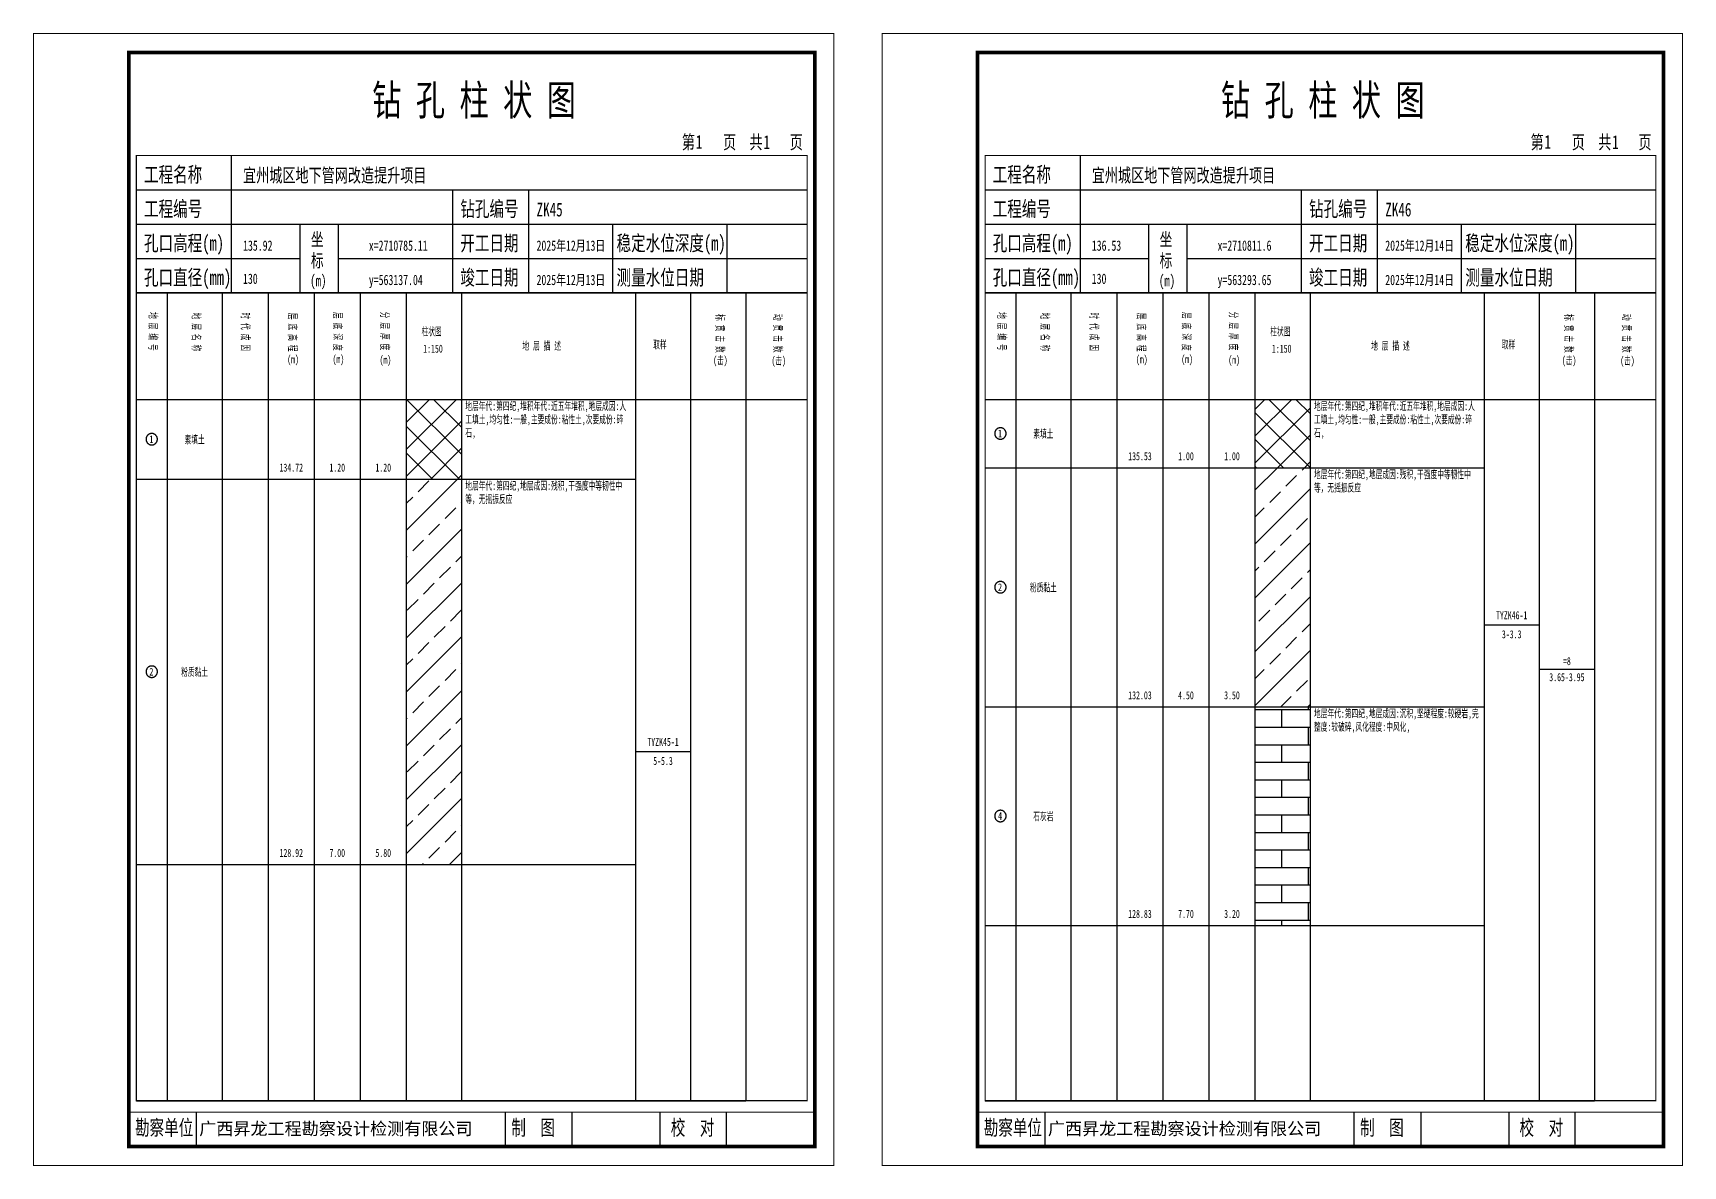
# Model space of a CAD drawing. Header units: millimetres. Extents: x 0 to 2711117, y 0 to 567555.
# Drawn here: x 68587.3 to 69020.3, y -0.1 to 297.1 of the extents above; entities that cross this region are included whole.
import ezdxf
from ezdxf.enums import TextEntityAlignment as Align

# ---------------------------------------------------------------- set-up
doc = ezdxf.new("R2010")
doc.units = ezdxf.units.MM
doc.layers.add('GICAD_POU_TEXTS', color=7, linetype='Continuous')
doc.layers.add('勘察点图例', color=7, linetype='Continuous')
doc.styles.add('HEAD_FONT', font='simfang.ttf', dxfattribs={"width": 0.6})
doc.styles.add('HEAD_FONT2', font='simfang.ttf', dxfattribs={"width": 0.6})
doc.styles.add('HT', font='simhei.ttf')
doc.styles.add('LZ_FONT', font='simfang.ttf', dxfattribs={"width": 0.7, "height": 8})
doc.styles.add('成果图图块', font='simfang.ttf', dxfattribs={"height": 2.5})
doc.styles.add('成果图表体', font='simfang.ttf', dxfattribs={"width": 0.6, "height": 2.1})
pattern_1 = [(45, (0, 0), (-3.5355339, 3.5355339), []), (135, (0, 0), (-3.5355339, -3.5355339), [])]
pattern_2 = [(45, (0, 0), (-7.0710678, 7.0710678), []), (45, (7.071, 0), (-7.0710678, 7.0710678), [4, -2])]

# ---------------------------------------------------------------- blocks, each defined once
blk = doc.blocks.new('ZK45')
for p, q in [((52, 229), (52, 265)), ((27, 256), (203, 256)), ((110, 229), (110, 256)), ((130, 229), (130, 256)), ((27, 247), (203, 247)), ((70, 229), (70, 247)), ((80, 229), (80, 247)), ((152, 229), (152, 247)), ((182, 229), (182, 247)), ((27, 238), (70, 238)), ((80, 238), (203, 238)), ((27, 229), (35.05, 229)), ((35.05, 229), (35.05, 17)), ((35.05, 229), (49.53, 229)), ((49.53, 229), (49.53, 17)), ((49.53, 229), (61.6, 229)), ((61.6, 229), (61.6, 17)), ((61.6, 229), (73.68, 229)), ((73.68, 229), (73.68, 17)), ((73.68, 229), (85.75, 229)), ((85.75, 229), (85.75, 17)), ((85.75, 229), (97.82, 229)), ((97.82, 229), (97.82, 17)), ((97.82, 229), (112.3, 229)), ((112.3, 229), (112.3, 17)), ((112.3, 229), (157.93, 229)), ((157.93, 229), (157.93, 17)), ((157.93, 229), (172.42, 229)), ((172.42, 229), (172.42, 17)), ((172.42, 229), (186.9, 229)), ((186.9, 229), (186.9, 17)), ((186.9, 229), (203, 229)), ((27, 201), (203, 201)), ((27, 17), (35.05, 17)), ((35.05, 17), (49.53, 17)), ((42.74, 4.95), (42.74, 13.95)), ((42.74, 4.95), (42.74, 13.95)), ((49.53, 17), (61.6, 17)), ((61.6, 17), (73.68, 17)), ((73.68, 17), (85.75, 17)), ((85.75, 17), (97.82, 17)), ((97.82, 17), (112.3, 17)), ((112.3, 17), (157.93, 17)), ((123.83, 4.95), (123.83, 13.95)), ((141.38, 4.95), (141.38, 13.95)), ((157.93, 17), (172.42, 17)), ((164.48, 4.95), (164.48, 13.95)), ((172.42, 17), (186.9, 17)), ((181.84, 4.95), (181.84, 13.95)), ((181.84, 4.95), (181.84, 13.95))]:
    blk.add_line(p, q)
for points, const_width in [([(0, 0), (210, 0), (210, 297), (0, 297)], 0.25), ([(25, 5), (205, 5), (205, 292), (25, 292)], 1), ([(27, 265), (203, 265), (203, 17), (27, 17)], 0.3)]:
    blk.add_lwpolyline(points, close=True, dxfattribs=dict(const_width=const_width))
at = {"const_width": 0.3}
for points in [[(27, 229), (203, 229)], [(25, 14), (205, 14)]]:
    blk.add_lwpolyline(points, dxfattribs=at)
at = {"style": 'LZ_FONT', "width": 0.7}
for s, height, p in [('钻 孔 柱 状 图', 8, (88.9, 275.54)), ('第', 3.6, (170.12, 266.7)), ('1', 3.6, (173.78, 266.75)), ('页', 3.6, (180.96, 266.7)), ('共', 3.6, (187.88, 266.7)), ('1', 3.6, (191.54, 266.7)), ('页', 3.6, (198.44, 266.7)), ('工程名称', 4, (29, 258)), ('宜州城区地下管网改造提升项目', 3.6, (55, 258)), ('工程编号', 4, (29, 249)), ('钻孔编号', 4, (112, 249)), ('ZK45', 3.6, (132, 249)), ('孔口高程(m)', 4, (29, 240)), ('135.92', 2.7, (55, 240)), ('坐', 3.5, (72.79, 241.24)), ('x=2710785.11', 2.7, (88, 240)), ('开工日期', 4, (112, 240)), ('2025年12月13日', 2.7, (132, 240)), ('稳定水位深度(m)', 4, (153, 240)), ('标', 3.5, (72.79, 235.7)), ('孔口直径(mm)', 4, (29, 231)), ('130', 2.7, (54.98, 231.31)), ('(m) ', 3, (72.59, 230.65)), ('竣工日期', 4, (112, 231)), ('2025年12月13日', 2.7, (132, 231)), ('测量水位日期', 4, (153, 231)), ('y=563137.04', 2.7, (88, 231)), ('勘察单位', 4, (26.65, 7.95)), ('制  图', 4, (125.4, 7.95)), ('校  对', 4, (167.22, 7.95))]:
    blk.add_text(s, height=height, dxfattribs=at).set_placement(p)
at = {"style": 'HT'}
blk.add_text('广西昇龙工程勘察设计检测有限公司', height=3.2865, dxfattribs=at).set_placement((43.48, 8.02))
at = {"char_height": 2.1, "width": 22.806, "attachment_point": 1, "rotation": 270, "style": 'HEAD_FONT'}
for s, insert in [('地 层 编 号', (32.46, 223.92)), ('地 层 名 称', (43.79, 223.76)), ('时 代 成 因', (56.67, 223.83)), ('层 底 高 程', (69.07, 223.71)), ('层 底 深 度', (80.9, 223.91)), ('分 层 厚 度', (93.26, 224.01)), ('标 贯 击 数', (181.21, 223.37)), ('动 贯 击 数', (196.38, 223.43))]:
    blk.add_mtext(s, dxfattribs=dict(at, insert=insert))
at = {"char_height": 2.1, "attachment_point": 1}
for s, insert, width, style in [('柱状图', (101.82, 219.87), 7.855, 'HEAD_FONT2'), ('取样', (162.58, 216.44), 7.855, 'HEAD_FONT2'), ('(m)', (66.58, 212.56), 4.7944, 'HEAD_FONT'), ('(m)', (78.47, 212.61), 4.7944, 'HEAD_FONT'), ('(m)', (90.81, 212.43), 4.7944, 'HEAD_FONT'), ('1:150', (102.26, 215.36), 6.9223, 'HEAD_FONT2'), ('地 层 描 述', (128.29, 216.11), 22.0781, 'HEAD_FONT2'), ('(击)', (178.33, 212.31), 7.855, 'HEAD_FONT2'), ('(击)', (193.64, 212.22), 7.855, 'HEAD_FONT2')]:
    blk.add_mtext(s, dxfattribs=dict(at, insert=insert, width=width, style=style))
blk = doc.blocks.new('ZK45_0')
at = {"color": 7}
blk.add_polyline3d([(-1.5, 0.02, 0), (-1.5, -0.06, 0), (-1.49, -0.13, 0), (-1.48, -0.2, 0), (-1.47, -0.28, 0), (-1.46, -0.35, 0), (-1.44, -0.42, 0), (-1.41, -0.49, 0), (-1.39, -0.56, 0), (-1.36, -0.63, 0), (-1.32, -0.69, 0), (-1.29, -0.76, 0), (-1.25, -0.82, 0), (-1.2, -0.88, 0), (-1.16, -0.94, 0), (-1.11, -0.99, 0), (-1.06, -1.04, 0), (-1.01, -1.1, 0), (-0.95, -1.14, 0), (-0.89, -1.19, 0), (-0.83, -1.23, 0), (-0.77, -1.27, 0), (-0.71, -1.31, 0), (-0.64, -1.34, 0), (-0.57, -1.37, 0), (-0.51, -1.4, 0), (-0.44, -1.42, 0), (-0.36, -1.44, 0), (-0.29, -1.46, 0), (-0.22, -1.47, 0), (-0.15, -1.48, 0), (-0.07, -1.48, 0), (0, -1.48, 0), (0.07, -1.48, 0), (0.15, -1.48, 0), (0.22, -1.47, 0), (0.29, -1.46, 0), (0.36, -1.44, 0), (0.44, -1.42, 0), (0.51, -1.4, 0), (0.57, -1.37, 0), (0.64, -1.34, 0), (0.71, -1.31, 0), (0.77, -1.27, 0), (0.83, -1.23, 0), (0.89, -1.19, 0), (0.95, -1.14, 0), (1.01, -1.1, 0), (1.06, -1.04, 0), (1.11, -0.99, 0), (1.16, -0.94, 0), (1.2, -0.88, 0), (1.25, -0.82, 0), (1.29, -0.76, 0), (1.32, -0.69, 0), (1.36, -0.63, 0), (1.39, -0.56, 0), (1.41, -0.49, 0), (1.44, -0.42, 0), (1.46, -0.35, 0), (1.47, -0.28, 0), (1.48, -0.2, 0), (1.49, -0.13, 0), (1.5, -0.06, 0), (1.5, 0.02, 0), (1.5, 0.09, 0), (1.49, 0.16, 0), (1.48, 0.24, 0), (1.47, 0.31, 0), (1.46, 0.38, 0), (1.44, 0.45, 0), (1.41, 0.52, 0), (1.39, 0.59, 0), (1.36, 0.66, 0), (1.32, 0.72, 0), (1.29, 0.79, 0), (1.25, 0.85, 0), (1.2, 0.91, 0), (1.16, 0.97, 0), (1.11, 1.02, 0), (1.06, 1.08, 0), (1.01, 1.13, 0), (0.95, 1.18, 0), (0.89, 1.22, 0), (0.83, 1.26, 0), (0.77, 1.3, 0), (0.71, 1.34, 0), (0.64, 1.37, 0), (0.57, 1.4, 0), (0.51, 1.43, 0), (0.44, 1.45, 0), (0.36, 1.47, 0), (0.29, 1.49, 0), (0.22, 1.5, 0), (0.15, 1.51, 0), (0.07, 1.51, 0), (0, 1.52, 0), (-0.07, 1.51, 0), (-0.15, 1.51, 0), (-0.22, 1.5, 0), (-0.29, 1.49, 0), (-0.36, 1.47, 0), (-0.44, 1.45, 0), (-0.51, 1.43, 0), (-0.57, 1.4, 0), (-0.64, 1.37, 0), (-0.71, 1.34, 0), (-0.77, 1.3, 0), (-0.83, 1.26, 0), (-0.89, 1.22, 0), (-0.95, 1.18, 0), (-1.01, 1.13, 0), (-1.06, 1.08, 0), (-1.11, 1.02, 0), (-1.16, 0.97, 0), (-1.2, 0.91, 0), (-1.25, 0.85, 0), (-1.29, 0.79, 0), (-1.32, 0.72, 0), (-1.36, 0.66, 0), (-1.39, 0.59, 0), (-1.41, 0.52, 0), (-1.44, 0.45, 0), (-1.46, 0.38, 0), (-1.47, 0.31, 0), (-1.48, 0.24, 0), (-1.49, 0.16, 0), (-1.5, 0.09, 0), (-1.5, 0.02, 0)], dxfattribs=at)
at = {"layer": 'GICAD_POU_TEXTS', "color": 7, "style": '成果图图块', "width": 0.7}
blk.add_text('1', height=2, dxfattribs=at).set_placement((-0.09, -0.99), align=Align.CENTER)
blk = doc.blocks.new('ZK45_1')
at = {"color": 7}
blk.add_polyline3d([(-1.5, 0.02, 0), (-1.5, -0.06, 0), (-1.49, -0.13, 0), (-1.48, -0.2, 0), (-1.47, -0.28, 0), (-1.46, -0.35, 0), (-1.44, -0.42, 0), (-1.41, -0.49, 0), (-1.39, -0.56, 0), (-1.36, -0.63, 0), (-1.32, -0.69, 0), (-1.29, -0.76, 0), (-1.25, -0.82, 0), (-1.2, -0.88, 0), (-1.16, -0.94, 0), (-1.11, -0.99, 0), (-1.06, -1.04, 0), (-1.01, -1.1, 0), (-0.95, -1.14, 0), (-0.89, -1.19, 0), (-0.83, -1.23, 0), (-0.77, -1.27, 0), (-0.71, -1.31, 0), (-0.64, -1.34, 0), (-0.57, -1.37, 0), (-0.51, -1.4, 0), (-0.44, -1.42, 0), (-0.36, -1.44, 0), (-0.29, -1.46, 0), (-0.22, -1.47, 0), (-0.15, -1.48, 0), (-0.07, -1.48, 0), (0, -1.48, 0), (0.07, -1.48, 0), (0.15, -1.48, 0), (0.22, -1.47, 0), (0.29, -1.46, 0), (0.36, -1.44, 0), (0.44, -1.42, 0), (0.51, -1.4, 0), (0.57, -1.37, 0), (0.64, -1.34, 0), (0.71, -1.31, 0), (0.77, -1.27, 0), (0.83, -1.23, 0), (0.89, -1.19, 0), (0.95, -1.14, 0), (1.01, -1.1, 0), (1.06, -1.04, 0), (1.11, -0.99, 0), (1.16, -0.94, 0), (1.2, -0.88, 0), (1.25, -0.82, 0), (1.29, -0.76, 0), (1.32, -0.69, 0), (1.36, -0.63, 0), (1.39, -0.56, 0), (1.41, -0.49, 0), (1.44, -0.42, 0), (1.46, -0.35, 0), (1.47, -0.28, 0), (1.48, -0.2, 0), (1.49, -0.13, 0), (1.5, -0.06, 0), (1.5, 0.02, 0), (1.5, 0.09, 0), (1.49, 0.16, 0), (1.48, 0.24, 0), (1.47, 0.31, 0), (1.46, 0.38, 0), (1.44, 0.45, 0), (1.41, 0.52, 0), (1.39, 0.59, 0), (1.36, 0.66, 0), (1.32, 0.72, 0), (1.29, 0.79, 0), (1.25, 0.85, 0), (1.2, 0.91, 0), (1.16, 0.97, 0), (1.11, 1.02, 0), (1.06, 1.08, 0), (1.01, 1.13, 0), (0.95, 1.18, 0), (0.89, 1.22, 0), (0.83, 1.26, 0), (0.77, 1.3, 0), (0.71, 1.34, 0), (0.64, 1.37, 0), (0.57, 1.4, 0), (0.51, 1.43, 0), (0.44, 1.45, 0), (0.36, 1.47, 0), (0.29, 1.49, 0), (0.22, 1.5, 0), (0.15, 1.51, 0), (0.07, 1.51, 0), (0, 1.52, 0), (-0.07, 1.51, 0), (-0.15, 1.51, 0), (-0.22, 1.5, 0), (-0.29, 1.49, 0), (-0.36, 1.47, 0), (-0.44, 1.45, 0), (-0.51, 1.43, 0), (-0.57, 1.4, 0), (-0.64, 1.37, 0), (-0.71, 1.34, 0), (-0.77, 1.3, 0), (-0.83, 1.26, 0), (-0.89, 1.22, 0), (-0.95, 1.18, 0), (-1.01, 1.13, 0), (-1.06, 1.08, 0), (-1.11, 1.02, 0), (-1.16, 0.97, 0), (-1.2, 0.91, 0), (-1.25, 0.85, 0), (-1.29, 0.79, 0), (-1.32, 0.72, 0), (-1.36, 0.66, 0), (-1.39, 0.59, 0), (-1.41, 0.52, 0), (-1.44, 0.45, 0), (-1.46, 0.38, 0), (-1.47, 0.31, 0), (-1.48, 0.24, 0), (-1.49, 0.16, 0), (-1.5, 0.09, 0), (-1.5, 0.02, 0)], dxfattribs=at)
at = {"layer": 'GICAD_POU_TEXTS', "color": 7, "style": '成果图图块', "width": 0.7}
blk.add_text('2', height=2, dxfattribs=at).set_placement((-0.09, -0.99), align=Align.CENTER)
blk = doc.blocks.new('ZK46')
for p, q in [((52, 229), (52, 265)), ((27, 256), (203, 256)), ((110, 229), (110, 256)), ((130, 229), (130, 256)), ((27, 247), (203, 247)), ((70, 229), (70, 247)), ((80, 229), (80, 247)), ((152, 229), (152, 247)), ((182, 229), (182, 247)), ((27, 238), (70, 238)), ((80, 238), (203, 238)), ((27, 229), (35.05, 229)), ((35.05, 229), (35.05, 17)), ((35.05, 229), (49.53, 229)), ((49.53, 229), (49.53, 17)), ((49.53, 229), (61.6, 229)), ((61.6, 229), (61.6, 17)), ((61.6, 229), (73.68, 229)), ((73.68, 229), (73.68, 17)), ((73.68, 229), (85.75, 229)), ((85.75, 229), (85.75, 17)), ((85.75, 229), (97.82, 229)), ((97.82, 229), (97.82, 17)), ((97.82, 229), (112.3, 229)), ((112.3, 229), (112.3, 17)), ((112.3, 229), (157.93, 229)), ((157.93, 229), (157.93, 17)), ((157.93, 229), (172.42, 229)), ((172.42, 229), (172.42, 17)), ((172.42, 229), (186.9, 229)), ((186.9, 229), (186.9, 17)), ((186.9, 229), (203, 229)), ((27, 201), (203, 201)), ((27, 17), (35.05, 17)), ((35.05, 17), (49.53, 17)), ((42.74, 4.95), (42.74, 13.95)), ((42.74, 4.95), (42.74, 13.95)), ((49.53, 17), (61.6, 17)), ((61.6, 17), (73.68, 17)), ((73.68, 17), (85.75, 17)), ((85.75, 17), (97.82, 17)), ((97.82, 17), (112.3, 17)), ((112.3, 17), (157.93, 17)), ((123.83, 4.95), (123.83, 13.95)), ((141.38, 4.95), (141.38, 13.95)), ((157.93, 17), (172.42, 17)), ((164.48, 4.95), (164.48, 13.95)), ((172.42, 17), (186.9, 17)), ((181.84, 4.95), (181.84, 13.95)), ((181.84, 4.95), (181.84, 13.95))]:
    blk.add_line(p, q)
for points, const_width in [([(0, 0), (210, 0), (210, 297), (0, 297)], 0.25), ([(25, 5), (205, 5), (205, 292), (25, 292)], 1), ([(27, 265), (203, 265), (203, 17), (27, 17)], 0.3)]:
    blk.add_lwpolyline(points, close=True, dxfattribs=dict(const_width=const_width))
at = {"const_width": 0.3}
for points in [[(27, 229), (203, 229)], [(25, 14), (205, 14)]]:
    blk.add_lwpolyline(points, dxfattribs=at)
at = {"style": 'LZ_FONT', "width": 0.7}
for s, height, p in [('钻 孔 柱 状 图', 8, (88.9, 275.54)), ('第', 3.6, (170.12, 266.7)), ('1', 3.6, (173.78, 266.75)), ('页', 3.6, (180.96, 266.7)), ('共', 3.6, (187.88, 266.7)), ('1', 3.6, (191.54, 266.7)), ('页', 3.6, (198.44, 266.7)), ('工程名称', 4, (29, 258)), ('宜州城区地下管网改造提升项目', 3.6, (55, 258)), ('工程编号', 4, (29, 249)), ('钻孔编号', 4, (112, 249)), ('ZK46', 3.6, (132, 249)), ('孔口高程(m)', 4, (29, 240)), ('136.53', 2.7, (55, 240)), ('坐', 3.5, (72.79, 241.24)), ('x=2710811.6', 2.7, (88, 240)), ('开工日期', 4, (112, 240)), ('2025年12月14日', 2.7, (132, 240)), ('稳定水位深度(m)', 4, (153, 240)), ('标', 3.5, (72.79, 235.7)), ('孔口直径(mm)', 4, (29, 231)), ('130', 2.7, (54.98, 231.31)), ('(m) ', 3, (72.59, 230.65)), ('竣工日期', 4, (112, 231)), ('2025年12月14日', 2.7, (132, 231)), ('测量水位日期', 4, (153, 231)), ('y=563293.65', 2.7, (88, 231)), ('勘察单位', 4, (26.65, 7.95)), ('制  图', 4, (125.4, 7.95)), ('校  对', 4, (167.22, 7.95))]:
    blk.add_text(s, height=height, dxfattribs=at).set_placement(p)
at = {"style": 'HT'}
blk.add_text('广西昇龙工程勘察设计检测有限公司', height=3.2865, dxfattribs=at).set_placement((43.48, 8.02))
at = {"char_height": 2.1, "width": 22.806, "attachment_point": 1, "rotation": 270, "style": 'HEAD_FONT'}
for s, insert in [('地 层 编 号', (32.46, 223.92)), ('地 层 名 称', (43.79, 223.76)), ('时 代 成 因', (56.67, 223.83)), ('层 底 高 程', (69.07, 223.71)), ('层 底 深 度', (80.9, 223.91)), ('分 层 厚 度', (93.26, 224.01)), ('标 贯 击 数', (181.21, 223.37)), ('动 贯 击 数', (196.38, 223.43))]:
    blk.add_mtext(s, dxfattribs=dict(at, insert=insert))
at = {"char_height": 2.1, "attachment_point": 1}
for s, insert, width, style in [('柱状图', (101.82, 219.87), 7.855, 'HEAD_FONT2'), ('取样', (162.58, 216.44), 7.855, 'HEAD_FONT2'), ('(m)', (66.58, 212.56), 4.7944, 'HEAD_FONT'), ('(m)', (78.47, 212.61), 4.7944, 'HEAD_FONT'), ('(m)', (90.81, 212.43), 4.7944, 'HEAD_FONT'), ('1:150', (102.26, 215.36), 6.9223, 'HEAD_FONT2'), ('地 层 描 述', (128.29, 216.11), 22.0781, 'HEAD_FONT2'), ('(击)', (178.33, 212.31), 7.855, 'HEAD_FONT2'), ('(击)', (193.64, 212.22), 7.855, 'HEAD_FONT2')]:
    blk.add_mtext(s, dxfattribs=dict(at, insert=insert, width=width, style=style))
blk = doc.blocks.new('ZK46_0')
at = {"color": 7}
blk.add_polyline3d([(-1.5, 0.02, 0), (-1.5, -0.06, 0), (-1.49, -0.13, 0), (-1.48, -0.2, 0), (-1.47, -0.28, 0), (-1.46, -0.35, 0), (-1.44, -0.42, 0), (-1.41, -0.49, 0), (-1.39, -0.56, 0), (-1.36, -0.63, 0), (-1.32, -0.69, 0), (-1.29, -0.76, 0), (-1.25, -0.82, 0), (-1.2, -0.88, 0), (-1.16, -0.94, 0), (-1.11, -0.99, 0), (-1.06, -1.04, 0), (-1.01, -1.1, 0), (-0.95, -1.14, 0), (-0.89, -1.19, 0), (-0.83, -1.23, 0), (-0.77, -1.27, 0), (-0.71, -1.31, 0), (-0.64, -1.34, 0), (-0.57, -1.37, 0), (-0.51, -1.4, 0), (-0.44, -1.42, 0), (-0.36, -1.44, 0), (-0.29, -1.46, 0), (-0.22, -1.47, 0), (-0.15, -1.48, 0), (-0.07, -1.48, 0), (0, -1.48, 0), (0.07, -1.48, 0), (0.15, -1.48, 0), (0.22, -1.47, 0), (0.29, -1.46, 0), (0.36, -1.44, 0), (0.44, -1.42, 0), (0.51, -1.4, 0), (0.57, -1.37, 0), (0.64, -1.34, 0), (0.71, -1.31, 0), (0.77, -1.27, 0), (0.83, -1.23, 0), (0.89, -1.19, 0), (0.95, -1.14, 0), (1.01, -1.1, 0), (1.06, -1.04, 0), (1.11, -0.99, 0), (1.16, -0.94, 0), (1.2, -0.88, 0), (1.25, -0.82, 0), (1.29, -0.76, 0), (1.32, -0.69, 0), (1.36, -0.63, 0), (1.39, -0.56, 0), (1.41, -0.49, 0), (1.44, -0.42, 0), (1.46, -0.35, 0), (1.47, -0.28, 0), (1.48, -0.2, 0), (1.49, -0.13, 0), (1.5, -0.06, 0), (1.5, 0.02, 0), (1.5, 0.09, 0), (1.49, 0.16, 0), (1.48, 0.24, 0), (1.47, 0.31, 0), (1.46, 0.38, 0), (1.44, 0.45, 0), (1.41, 0.52, 0), (1.39, 0.59, 0), (1.36, 0.66, 0), (1.32, 0.72, 0), (1.29, 0.79, 0), (1.25, 0.85, 0), (1.2, 0.91, 0), (1.16, 0.97, 0), (1.11, 1.02, 0), (1.06, 1.08, 0), (1.01, 1.13, 0), (0.95, 1.18, 0), (0.89, 1.22, 0), (0.83, 1.26, 0), (0.77, 1.3, 0), (0.71, 1.34, 0), (0.64, 1.37, 0), (0.57, 1.4, 0), (0.51, 1.43, 0), (0.44, 1.45, 0), (0.36, 1.47, 0), (0.29, 1.49, 0), (0.22, 1.5, 0), (0.15, 1.51, 0), (0.07, 1.51, 0), (0, 1.52, 0), (-0.07, 1.51, 0), (-0.15, 1.51, 0), (-0.22, 1.5, 0), (-0.29, 1.49, 0), (-0.36, 1.47, 0), (-0.44, 1.45, 0), (-0.51, 1.43, 0), (-0.57, 1.4, 0), (-0.64, 1.37, 0), (-0.71, 1.34, 0), (-0.77, 1.3, 0), (-0.83, 1.26, 0), (-0.89, 1.22, 0), (-0.95, 1.18, 0), (-1.01, 1.13, 0), (-1.06, 1.08, 0), (-1.11, 1.02, 0), (-1.16, 0.97, 0), (-1.2, 0.91, 0), (-1.25, 0.85, 0), (-1.29, 0.79, 0), (-1.32, 0.72, 0), (-1.36, 0.66, 0), (-1.39, 0.59, 0), (-1.41, 0.52, 0), (-1.44, 0.45, 0), (-1.46, 0.38, 0), (-1.47, 0.31, 0), (-1.48, 0.24, 0), (-1.49, 0.16, 0), (-1.5, 0.09, 0), (-1.5, 0.02, 0)], dxfattribs=at)
at = {"layer": 'GICAD_POU_TEXTS', "color": 7, "style": '成果图图块', "width": 0.7}
blk.add_text('1', height=2, dxfattribs=at).set_placement((-0.09, -0.99), align=Align.CENTER)
blk = doc.blocks.new('ZK46_1')
at = {"color": 7}
blk.add_polyline3d([(-1.5, 0.02, 0), (-1.5, -0.06, 0), (-1.49, -0.13, 0), (-1.48, -0.2, 0), (-1.47, -0.28, 0), (-1.46, -0.35, 0), (-1.44, -0.42, 0), (-1.41, -0.49, 0), (-1.39, -0.56, 0), (-1.36, -0.63, 0), (-1.32, -0.69, 0), (-1.29, -0.76, 0), (-1.25, -0.82, 0), (-1.2, -0.88, 0), (-1.16, -0.94, 0), (-1.11, -0.99, 0), (-1.06, -1.04, 0), (-1.01, -1.1, 0), (-0.95, -1.14, 0), (-0.89, -1.19, 0), (-0.83, -1.23, 0), (-0.77, -1.27, 0), (-0.71, -1.31, 0), (-0.64, -1.34, 0), (-0.57, -1.37, 0), (-0.51, -1.4, 0), (-0.44, -1.42, 0), (-0.36, -1.44, 0), (-0.29, -1.46, 0), (-0.22, -1.47, 0), (-0.15, -1.48, 0), (-0.07, -1.48, 0), (0, -1.48, 0), (0.07, -1.48, 0), (0.15, -1.48, 0), (0.22, -1.47, 0), (0.29, -1.46, 0), (0.36, -1.44, 0), (0.44, -1.42, 0), (0.51, -1.4, 0), (0.57, -1.37, 0), (0.64, -1.34, 0), (0.71, -1.31, 0), (0.77, -1.27, 0), (0.83, -1.23, 0), (0.89, -1.19, 0), (0.95, -1.14, 0), (1.01, -1.1, 0), (1.06, -1.04, 0), (1.11, -0.99, 0), (1.16, -0.94, 0), (1.2, -0.88, 0), (1.25, -0.82, 0), (1.29, -0.76, 0), (1.32, -0.69, 0), (1.36, -0.63, 0), (1.39, -0.56, 0), (1.41, -0.49, 0), (1.44, -0.42, 0), (1.46, -0.35, 0), (1.47, -0.28, 0), (1.48, -0.2, 0), (1.49, -0.13, 0), (1.5, -0.06, 0), (1.5, 0.02, 0), (1.5, 0.09, 0), (1.49, 0.16, 0), (1.48, 0.24, 0), (1.47, 0.31, 0), (1.46, 0.38, 0), (1.44, 0.45, 0), (1.41, 0.52, 0), (1.39, 0.59, 0), (1.36, 0.66, 0), (1.32, 0.72, 0), (1.29, 0.79, 0), (1.25, 0.85, 0), (1.2, 0.91, 0), (1.16, 0.97, 0), (1.11, 1.02, 0), (1.06, 1.08, 0), (1.01, 1.13, 0), (0.95, 1.18, 0), (0.89, 1.22, 0), (0.83, 1.26, 0), (0.77, 1.3, 0), (0.71, 1.34, 0), (0.64, 1.37, 0), (0.57, 1.4, 0), (0.51, 1.43, 0), (0.44, 1.45, 0), (0.36, 1.47, 0), (0.29, 1.49, 0), (0.22, 1.5, 0), (0.15, 1.51, 0), (0.07, 1.51, 0), (0, 1.52, 0), (-0.07, 1.51, 0), (-0.15, 1.51, 0), (-0.22, 1.5, 0), (-0.29, 1.49, 0), (-0.36, 1.47, 0), (-0.44, 1.45, 0), (-0.51, 1.43, 0), (-0.57, 1.4, 0), (-0.64, 1.37, 0), (-0.71, 1.34, 0), (-0.77, 1.3, 0), (-0.83, 1.26, 0), (-0.89, 1.22, 0), (-0.95, 1.18, 0), (-1.01, 1.13, 0), (-1.06, 1.08, 0), (-1.11, 1.02, 0), (-1.16, 0.97, 0), (-1.2, 0.91, 0), (-1.25, 0.85, 0), (-1.29, 0.79, 0), (-1.32, 0.72, 0), (-1.36, 0.66, 0), (-1.39, 0.59, 0), (-1.41, 0.52, 0), (-1.44, 0.45, 0), (-1.46, 0.38, 0), (-1.47, 0.31, 0), (-1.48, 0.24, 0), (-1.49, 0.16, 0), (-1.5, 0.09, 0), (-1.5, 0.02, 0)], dxfattribs=at)
at = {"layer": 'GICAD_POU_TEXTS', "color": 7, "style": '成果图图块', "width": 0.7}
blk.add_text('2', height=2, dxfattribs=at).set_placement((-0.09, -0.99), align=Align.CENTER)
blk = doc.blocks.new('ZK46_2')
at = {"color": 7}
blk.add_polyline3d([(-1.5, 0.02, 0), (-1.5, -0.06, 0), (-1.49, -0.13, 0), (-1.48, -0.2, 0), (-1.47, -0.28, 0), (-1.46, -0.35, 0), (-1.44, -0.42, 0), (-1.41, -0.49, 0), (-1.39, -0.56, 0), (-1.36, -0.63, 0), (-1.32, -0.69, 0), (-1.29, -0.76, 0), (-1.25, -0.82, 0), (-1.2, -0.88, 0), (-1.16, -0.94, 0), (-1.11, -0.99, 0), (-1.06, -1.04, 0), (-1.01, -1.1, 0), (-0.95, -1.14, 0), (-0.89, -1.19, 0), (-0.83, -1.23, 0), (-0.77, -1.27, 0), (-0.71, -1.31, 0), (-0.64, -1.34, 0), (-0.57, -1.37, 0), (-0.51, -1.4, 0), (-0.44, -1.42, 0), (-0.36, -1.44, 0), (-0.29, -1.46, 0), (-0.22, -1.47, 0), (-0.15, -1.48, 0), (-0.07, -1.48, 0), (0, -1.48, 0), (0.07, -1.48, 0), (0.15, -1.48, 0), (0.22, -1.47, 0), (0.29, -1.46, 0), (0.36, -1.44, 0), (0.44, -1.42, 0), (0.51, -1.4, 0), (0.57, -1.37, 0), (0.64, -1.34, 0), (0.71, -1.31, 0), (0.77, -1.27, 0), (0.83, -1.23, 0), (0.89, -1.19, 0), (0.95, -1.14, 0), (1.01, -1.1, 0), (1.06, -1.04, 0), (1.11, -0.99, 0), (1.16, -0.94, 0), (1.2, -0.88, 0), (1.25, -0.82, 0), (1.29, -0.76, 0), (1.32, -0.69, 0), (1.36, -0.63, 0), (1.39, -0.56, 0), (1.41, -0.49, 0), (1.44, -0.42, 0), (1.46, -0.35, 0), (1.47, -0.28, 0), (1.48, -0.2, 0), (1.49, -0.13, 0), (1.5, -0.06, 0), (1.5, 0.02, 0), (1.5, 0.09, 0), (1.49, 0.16, 0), (1.48, 0.24, 0), (1.47, 0.31, 0), (1.46, 0.38, 0), (1.44, 0.45, 0), (1.41, 0.52, 0), (1.39, 0.59, 0), (1.36, 0.66, 0), (1.32, 0.72, 0), (1.29, 0.79, 0), (1.25, 0.85, 0), (1.2, 0.91, 0), (1.16, 0.97, 0), (1.11, 1.02, 0), (1.06, 1.08, 0), (1.01, 1.13, 0), (0.95, 1.18, 0), (0.89, 1.22, 0), (0.83, 1.26, 0), (0.77, 1.3, 0), (0.71, 1.34, 0), (0.64, 1.37, 0), (0.57, 1.4, 0), (0.51, 1.43, 0), (0.44, 1.45, 0), (0.36, 1.47, 0), (0.29, 1.49, 0), (0.22, 1.5, 0), (0.15, 1.51, 0), (0.07, 1.51, 0), (0, 1.52, 0), (-0.07, 1.51, 0), (-0.15, 1.51, 0), (-0.22, 1.5, 0), (-0.29, 1.49, 0), (-0.36, 1.47, 0), (-0.44, 1.45, 0), (-0.51, 1.43, 0), (-0.57, 1.4, 0), (-0.64, 1.37, 0), (-0.71, 1.34, 0), (-0.77, 1.3, 0), (-0.83, 1.26, 0), (-0.89, 1.22, 0), (-0.95, 1.18, 0), (-1.01, 1.13, 0), (-1.06, 1.08, 0), (-1.11, 1.02, 0), (-1.16, 0.97, 0), (-1.2, 0.91, 0), (-1.25, 0.85, 0), (-1.29, 0.79, 0), (-1.32, 0.72, 0), (-1.36, 0.66, 0), (-1.39, 0.59, 0), (-1.41, 0.52, 0), (-1.44, 0.45, 0), (-1.46, 0.38, 0), (-1.47, 0.31, 0), (-1.48, 0.24, 0), (-1.49, 0.16, 0), (-1.5, 0.09, 0), (-1.5, 0.02, 0)], dxfattribs=at)
at = {"layer": 'GICAD_POU_TEXTS', "color": 7, "style": '成果图图块', "width": 0.7}
blk.add_text('4', height=2, dxfattribs=at).set_placement((-0.09, -0.99), align=Align.CENTER)

msp = doc.modelspace()

# ---------------------------------------------------------------- hatches: boundary and pattern name
at = {"layer": '勘察点图例'}
h = msp.add_hatch(dxfattribs=at)
h.set_pattern_fill('GKSTT', color=256, scale=0.5, style=0, pattern_type=2)
h.set_pattern_definition(pattern_1)
h.paths.add_polyline_path([(68685.26, 180.09), (68699.75, 180.09), (68699.75, 201), (68685.26, 201)])
h = msp.add_hatch(dxfattribs=at)
h.set_pattern_fill('GKSTT', color=256, scale=0.5, style=0, pattern_type=2)
h.set_pattern_definition(pattern_1)
h.paths.add_polyline_path([(68907.95, 183.08), (68922.43, 183.08), (68922.43, 201), (68907.95, 201)])
h = msp.add_hatch(dxfattribs=at)
h.set_pattern_fill('GKFZNT', color=256, scale=0.5, style=0, pattern_type=2)
h.set_pattern_definition(pattern_2)
h.paths.add_polyline_path([(68907.95, 120.35), (68922.43, 120.35), (68922.43, 183.08), (68907.95, 183.08)])
h = msp.add_hatch(dxfattribs=at)
h.set_pattern_fill('GKFZNT', color=256, scale=0.5, style=0, pattern_type=2)
h.set_pattern_definition(pattern_2)
h.paths.add_polyline_path([(68685.26, 79), (68699.75, 79), (68699.75, 180.09), (68685.26, 180.09)])
h = msp.add_hatch(dxfattribs=at)
h.set_pattern_fill('GKSHY', color=256, scale=0.5, style=0, pattern_type=2)
h.set_pattern_definition([(0, (0, 0), (0, 4.6), []), (90, (0, 0), (-7, 4.6), [4.6, -4.6])])
h.paths.add_polyline_path([(68907.95, 63), (68922.43, 63), (68922.43, 120.35), (68907.95, 120.35)])

# ---------------------------------------------------------------- linework, layer by layer
for p, q in [((68837.13, 183.08), (68922.43, 183.08)), ((68922.43, 183.08), (68968.06, 183.08)), ((68614.44, 180.09), (68699.75, 180.09)), ((68699.75, 180.09), (68745.38, 180.09)), ((68968.06, 141.86), (68982.55, 141.86)), ((68982.55, 130.21), (68997.03, 130.21)), ((68837.13, 120.35), (68922.43, 120.35)), ((68922.43, 120.35), (68968.06, 120.35)), ((68745.38, 108.63), (68759.86, 108.63)), ((68614.44, 79), (68699.75, 79)), ((68699.75, 79), (68745.38, 79)), ((68837.13, 63), (68922.43, 63)), ((68922.43, 63), (68968.06, 63))]:
    msp.add_line(p, q, dxfattribs=at)

# ---------------------------------------------------------------- block references
for name, p in [('ZK45', (68587.44, 0)), ('ZK46', (68810.13, 0)), ('ZK45_0', (68618.47, 190.54)), ('ZK46_0', (68841.15, 192.04)), ('ZK46_1', (68841.15, 151.71)), ('ZK45_1', (68618.47, 129.54)), ('ZK46_2', (68841.15, 91.68))]:
    msp.add_blockref(name, p, dxfattribs=at)

# ---------------------------------------------------------------- texts
at = {"layer": '勘察点图例', "style": '成果图表体', "width": 0.6}
for s, p in [('素填土', (68629.73, 190.54)), ('素填土', (68852.42, 192.04)), ('135.53', (68877.77, 186.08)), ('1.00', (68889.84, 186.08)), ('1.00', (68901.91, 186.08)), ('134.72', (68655.08, 183.09)), ('1.20', (68667.15, 183.09)), ('1.20', (68679.22, 183.09)), ('粉质黏土', (68852.42, 151.71)), ('TYZK46-1', (68975.3, 144.36)), ('3-3.3', (68975.3, 139.36)), ('粉质黏土', (68629.73, 129.54)), ('=8', (68989.79, 132.31)), ('3.65-3.95', (68989.79, 128.11)), ('132.03', (68877.77, 123.35)), ('4.50', (68889.84, 123.35)), ('3.50', (68901.91, 123.35)), ('TYZK45-1', (68752.62, 111.13)), ('5-5.3', (68752.62, 106.13)), ('石灰岩', (68852.42, 91.68)), ('128.92', (68655.08, 82)), ('7.00', (68667.15, 82)), ('5.80', (68679.22, 82)), ('128.83', (68877.77, 66)), ('7.70', (68889.84, 66)), ('3.20', (68901.91, 66))]:
    msp.add_text(s, height=2.1, dxfattribs=at).set_placement(p, align=Align.MIDDLE)
at = {"layer": '勘察点图例', "char_height": 2.1, "width": 43.6296, "attachment_point": 1, "style": '成果图表体'}
for s, insert in [('地层年代:第四纪,堆积年代:近五年堆积,地层成因:人工填土,均匀性:一般,主要成份:粘性土,次要成份:碎石,', (68700.75, 200.3)), ('地层年代:第四纪,堆积年代:近五年堆积,地层成因:人工填土,均匀性:一般,主要成份:粘性土,次要成份:碎石,', (68923.43, 200.3)), ('地层年代:第四纪,地层成因:残积,干强度中等韧性中等，无摇振反应', (68923.43, 182.38)), ('地层年代:第四纪,地层成因:残积,干强度中等韧性中等，无摇振反应', (68700.75, 179.39)), ('地层年代:第四纪,地层成因:沉积,坚硬程度:较硬岩,完整度:较破碎,风化程度:中风化,', (68923.43, 119.65))]:
    msp.add_mtext(s, dxfattribs=dict(at, insert=insert))

doc.saveas('drawing.dxf')
